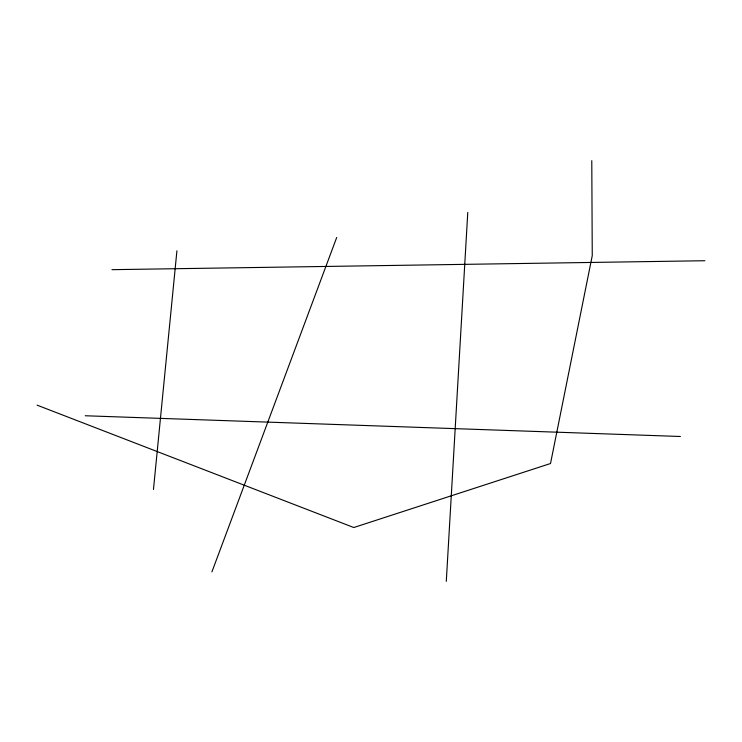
<?xml version="1.0" encoding="UTF-8"?>
<svg xmlns="http://www.w3.org/2000/svg" width="742" height="742" viewBox="0 0 742 742"><rect width="100%" height="100%" fill="white"/><g stroke="black" fill="none" stroke-linecap="round" stroke-linejoin="round"><path stroke-width="1.11" d="M446.294 581.32L467.775 212.425M153.464 489.451L176.921 250.805M211.906 571.906L336.701 237.468M111.959 269.671L704.9 260.73M85.228 415.752L680.414 436.491M37.1 405.151L353.786 527.525L550.518 463.518L592.255 255.628L591.782 160.68"/></g></svg>
